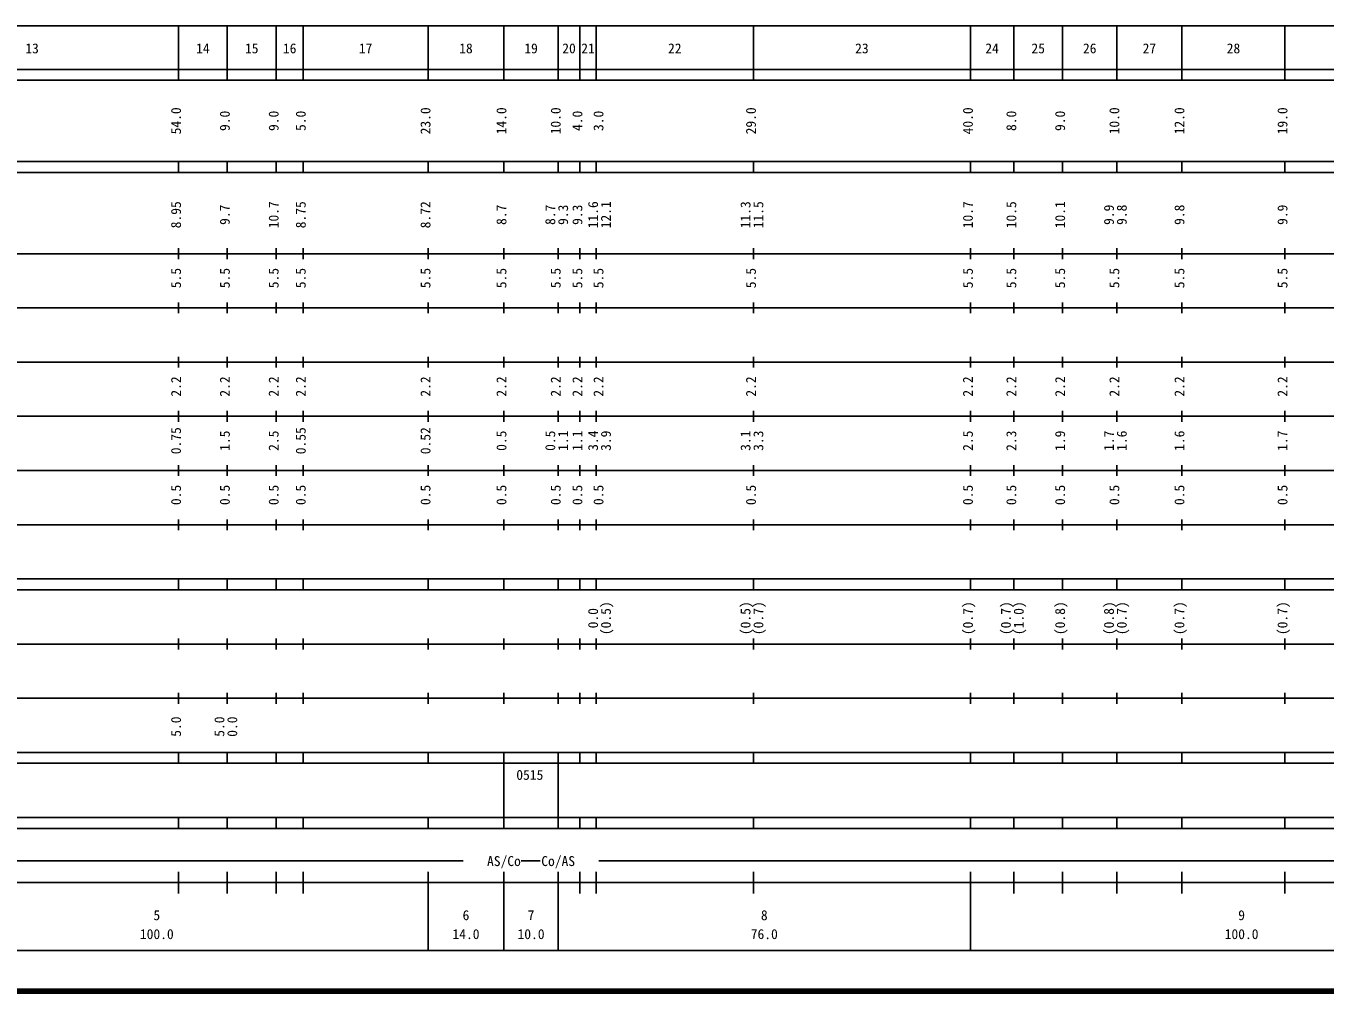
# Model space of a CAD drawing. Units: millimetres on the paper, enlarged 1000 times. Extents: x 40000 to 680000, y 20000 to 380000.
# Drawn here: x 293879 to 533381, y 20000 to 198000 of the extents above; entities that cross this region are included whole.
import ezdxf
from ezdxf.enums import TextEntityAlignment as Align

# ---------------------------------------------------------------- set-up
doc = ezdxf.new("R2010")
doc.units = ezdxf.units.MM
doc.header["$LTSCALE"] = 1000
doc.layers.add('M-TTL', color=2, linetype='Continuous', lineweight=140)
doc.layers.add('M-TTL-BAND', color=7, linetype='Continuous', lineweight=25)
doc.styles.add('ＭＳ ゴシック', font='')
doc.styles.get('ＭＳ ゴシック').set_extended_font_data('MS Gothic')

msp = doc.modelspace()

# ---------------------------------------------------------------- linework, layer by layer
at = {"layer": 'M-TTL'}
msp.add_line((40000, 20000), (680000, 20000), dxfattribs=at)
at = {"layer": 'M-TTL-BAND'}
for p, q in [((68000, 198000), (579000, 198000)), ((322000, 188000), (322000, 198000)), ((331000, 188000), (331000, 198000)), ((340000, 188000), (340000, 198000)), ((345000, 188000), (345000, 198000)), ((368000, 188000), (368000, 198000)), ((382000, 188000), (382000, 198000)), ((392000, 188000), (392000, 198000)), ((396000, 188000), (396000, 198000)), ((399000, 188000), (399000, 198000)), ((428000, 188000), (428000, 198000)), ((468000, 188000), (468000, 198000)), ((476000, 188000), (476000, 198000)), ((485000, 188000), (485000, 198000)), ((495000, 188000), (495000, 198000)), ((507000, 188000), (507000, 198000)), ((526000, 188000), (526000, 198000)), ((40000, 190000), (579000, 190000)), ((40000, 188000), (579000, 188000)), ((40000, 173000), (579000, 173000)), ((322000, 171000), (322000, 173000)), ((331000, 171000), (331000, 173000)), ((340000, 171000), (340000, 173000)), ((345000, 171000), (345000, 173000)), ((368000, 171000), (368000, 173000)), ((382000, 171000), (382000, 173000)), ((392000, 171000), (392000, 173000)), ((396000, 171000), (396000, 173000)), ((399000, 171000), (399000, 173000)), ((428000, 171000), (428000, 173000)), ((468000, 171000), (468000, 173000)), ((476000, 171000), (476000, 173000)), ((485000, 171000), (485000, 173000)), ((495000, 171000), (495000, 173000)), ((507000, 171000), (507000, 173000)), ((526000, 171000), (526000, 173000)), ((40000, 171000), (579000, 171000)), ((40000, 156000), (579000, 156000)), ((322000, 155000), (322000, 157000)), ((331000, 155000), (331000, 157000)), ((340000, 155000), (340000, 157000)), ((345000, 155000), (345000, 157000)), ((368000, 155000), (368000, 157000)), ((382000, 155000), (382000, 157000)), ((392000, 155000), (392000, 157000)), ((396000, 155000), (396000, 157000)), ((399000, 155000), (399000, 157000)), ((428000, 155000), (428000, 157000)), ((468000, 155000), (468000, 157000)), ((476000, 155000), (476000, 157000)), ((485000, 155000), (485000, 157000)), ((495000, 155000), (495000, 157000)), ((507000, 155000), (507000, 157000)), ((526000, 155000), (526000, 157000)), ((322000, 145000), (322000, 147000)), ((331000, 145000), (331000, 147000)), ((340000, 145000), (340000, 147000)), ((345000, 145000), (345000, 147000)), ((368000, 145000), (368000, 147000)), ((382000, 145000), (382000, 147000)), ((392000, 145000), (392000, 147000)), ((396000, 145000), (396000, 147000)), ((399000, 145000), (399000, 147000)), ((428000, 145000), (428000, 147000)), ((468000, 145000), (468000, 147000)), ((476000, 145000), (476000, 147000)), ((485000, 145000), (485000, 147000)), ((495000, 145000), (495000, 147000)), ((507000, 145000), (507000, 147000)), ((526000, 145000), (526000, 147000)), ((46000, 146000), (579000, 146000)), ((322000, 135000), (322000, 137000)), ((331000, 135000), (331000, 137000)), ((340000, 135000), (340000, 137000)), ((345000, 135000), (345000, 137000)), ((368000, 135000), (368000, 137000)), ((382000, 135000), (382000, 137000)), ((392000, 135000), (392000, 137000)), ((396000, 135000), (396000, 137000)), ((399000, 135000), (399000, 137000)), ((428000, 135000), (428000, 137000)), ((468000, 135000), (468000, 137000)), ((476000, 135000), (476000, 137000)), ((485000, 135000), (485000, 137000)), ((495000, 135000), (495000, 137000)), ((507000, 135000), (507000, 137000)), ((526000, 135000), (526000, 137000)), ((52000, 136000), (579000, 136000)), ((322000, 125000), (322000, 127000)), ((331000, 125000), (331000, 127000)), ((340000, 125000), (340000, 127000)), ((345000, 125000), (345000, 127000)), ((368000, 125000), (368000, 127000)), ((382000, 125000), (382000, 127000)), ((392000, 125000), (392000, 127000)), ((396000, 125000), (396000, 127000)), ((399000, 125000), (399000, 127000)), ((428000, 125000), (428000, 127000)), ((468000, 125000), (468000, 127000)), ((476000, 125000), (476000, 127000)), ((485000, 125000), (485000, 127000)), ((495000, 125000), (495000, 127000)), ((507000, 125000), (507000, 127000)), ((526000, 125000), (526000, 127000)), ((46000, 126000), (579000, 126000)), ((52000, 116000), (579000, 116000)), ((322000, 115000), (322000, 117000)), ((331000, 115000), (331000, 117000)), ((340000, 115000), (340000, 117000)), ((345000, 115000), (345000, 117000)), ((368000, 115000), (368000, 117000)), ((382000, 115000), (382000, 117000)), ((392000, 115000), (392000, 117000)), ((396000, 115000), (396000, 117000)), ((399000, 115000), (399000, 117000)), ((428000, 115000), (428000, 117000)), ((468000, 115000), (468000, 117000)), ((476000, 115000), (476000, 117000)), ((485000, 115000), (485000, 117000)), ((495000, 115000), (495000, 117000)), ((507000, 115000), (507000, 117000)), ((526000, 115000), (526000, 117000)), ((46000, 106000), (579000, 106000)), ((322000, 105000), (322000, 107000)), ((331000, 105000), (331000, 107000)), ((340000, 105000), (340000, 107000)), ((345000, 105000), (345000, 107000)), ((368000, 105000), (368000, 107000)), ((382000, 105000), (382000, 107000)), ((392000, 105000), (392000, 107000)), ((396000, 105000), (396000, 107000)), ((399000, 105000), (399000, 107000)), ((428000, 105000), (428000, 107000)), ((468000, 105000), (468000, 107000)), ((476000, 105000), (476000, 107000)), ((485000, 105000), (485000, 107000)), ((495000, 105000), (495000, 107000)), ((507000, 105000), (507000, 107000)), ((526000, 105000), (526000, 107000)), ((40000, 96000), (579000, 96000)), ((322000, 94000), (322000, 96000)), ((331000, 94000), (331000, 96000)), ((340000, 94000), (340000, 96000)), ((345000, 94000), (345000, 96000)), ((368000, 94000), (368000, 96000)), ((382000, 94000), (382000, 96000)), ((392000, 94000), (392000, 96000)), ((396000, 94000), (396000, 96000)), ((399000, 94000), (399000, 96000)), ((428000, 94000), (428000, 96000)), ((468000, 94000), (468000, 96000)), ((476000, 94000), (476000, 96000)), ((485000, 94000), (485000, 96000)), ((495000, 94000), (495000, 96000)), ((507000, 94000), (507000, 96000)), ((526000, 94000), (526000, 96000)), ((40000, 94000), (579000, 94000)), ((49000, 84000), (579000, 84000)), ((322000, 83000), (322000, 85000)), ((331000, 83000), (331000, 85000)), ((340000, 83000), (340000, 85000)), ((345000, 83000), (345000, 85000)), ((368000, 83000), (368000, 85000)), ((382000, 83000), (382000, 85000)), ((392000, 83000), (392000, 85000)), ((396000, 83000), (396000, 85000)), ((399000, 83000), (399000, 85000)), ((428000, 83000), (428000, 85000)), ((468000, 83000), (468000, 85000)), ((476000, 83000), (476000, 85000)), ((485000, 83000), (485000, 85000)), ((495000, 83000), (495000, 85000)), ((507000, 83000), (507000, 85000)), ((526000, 83000), (526000, 85000)), ((322000, 73000), (322000, 75000)), ((331000, 73000), (331000, 75000)), ((340000, 73000), (340000, 75000)), ((345000, 73000), (345000, 75000)), ((368000, 73000), (368000, 75000)), ((382000, 73000), (382000, 75000)), ((392000, 73000), (392000, 75000)), ((396000, 73000), (396000, 75000)), ((399000, 73000), (399000, 75000)), ((428000, 73000), (428000, 75000)), ((468000, 73000), (468000, 75000)), ((476000, 73000), (476000, 75000)), ((485000, 73000), (485000, 75000)), ((495000, 73000), (495000, 75000)), ((507000, 73000), (507000, 75000)), ((526000, 73000), (526000, 75000)), ((40000, 74000), (579000, 74000)), ((40000, 64000), (579000, 64000)), ((322000, 62000), (322000, 64000)), ((331000, 62000), (331000, 64000)), ((340000, 62000), (340000, 64000)), ((345000, 62000), (345000, 64000)), ((368000, 62000), (368000, 64000)), ((382000, 62000), (382000, 64000)), ((392000, 62000), (392000, 64000)), ((396000, 62000), (396000, 64000)), ((399000, 62000), (399000, 64000)), ((428000, 62000), (428000, 64000)), ((468000, 62000), (468000, 64000)), ((476000, 62000), (476000, 64000)), ((485000, 62000), (485000, 64000)), ((495000, 62000), (495000, 64000)), ((507000, 62000), (507000, 64000)), ((526000, 62000), (526000, 64000)), ((40000, 62000), (579000, 62000)), ((382000, 52000), (382000, 62000)), ((392000, 52000), (392000, 62000)), ((40000, 52000), (579000, 52000)), ((322000, 50000), (322000, 52000)), ((331000, 50000), (331000, 52000)), ((340000, 50000), (340000, 52000)), ((345000, 50000), (345000, 52000)), ((368000, 50000), (368000, 52000)), ((382000, 50000), (382000, 52000)), ((392000, 50000), (392000, 52000)), ((396000, 50000), (396000, 52000)), ((399000, 50000), (399000, 52000)), ((428000, 50000), (428000, 52000)), ((468000, 50000), (468000, 52000)), ((476000, 50000), (476000, 52000)), ((485000, 50000), (485000, 52000)), ((495000, 50000), (495000, 52000)), ((507000, 50000), (507000, 52000)), ((526000, 50000), (526000, 52000)), ((40000, 50000), (579000, 50000)), ((71000, 44000), (374500, 44000)), ((385172, 43994), (388692, 43997)), ((399500, 44000), (565000, 44000)), ((322000, 38000), (322000, 42000)), ((331000, 38000), (331000, 42000)), ((340000, 38000), (340000, 42000)), ((345000, 38000), (345000, 42000)), ((368000, 27500), (368000, 42000)), ((382000, 27500), (382000, 42000)), ((392000, 27500), (392000, 42000)), ((396000, 38000), (396000, 42000)), ((399000, 38000), (399000, 42000)), ((428000, 38000), (428000, 42000)), ((468000, 27500), (468000, 42000)), ((476000, 38000), (476000, 42000)), ((485000, 38000), (485000, 42000)), ((495000, 38000), (495000, 42000)), ((507000, 38000), (507000, 42000)), ((526000, 38000), (526000, 42000)), ((40000, 40000), (579000, 40000)), ((68000, 27500), (579000, 27500))]:
    msp.add_line(p, q, dxfattribs=at)

# ---------------------------------------------------------------- texts
at = {"layer": 'M-TTL-BAND', "style": 'ＭＳ ゴシック'}
for s, p in [('13', (295000, 192405)), ('14', (326500, 192405)), ('15', (335500, 192405)), ('16', (342500, 192405)), ('17', (356500, 192405)), ('18', (375000, 192405)), ('19', (387000, 192405)), ('20', (394000, 192405)), ('21', (397500, 192405)), ('22', (413500, 192405)), ('23', (448000, 192405)), ('24', (472000, 192405)), ('25', (480500, 192405)), ('26', (490000, 192405)), ('27', (501000, 192405)), ('28', (516500, 192405)), ('AS/Co', (382000, 42500)), ('Co/AS', (392000, 42500)), ('5', (318000, 32523)), ('6', (375000, 32523)), ('7', (387000, 32523)), ('8', (430000, 32523)), ('9', (518000, 32523)), ('100.0', (318000, 29033)), ('14.0', (375000, 29033)), ('10.0', (387000, 29033)), ('76.0', (430000, 29033)), ('100.0', (518000, 29033))]:
    msp.add_text(s, height=1833, dxfattribs=at).set_placement(p, align=Align.BOTTOM_CENTER)
for s, p in [('54.0', (323000, 180500)), ('9.0', (332000, 180500)), ('9.0', (341000, 180500)), ('5.0', (346000, 180500)), ('23.0', (369000, 180500)), ('14.0', (383000, 180500)), ('10.0', (393000, 180500)), ('4.0', (397000, 180500)), ('3.0', (400890, 180500)), ('29.0', (429000, 180500)), ('40.0', (469000, 180500)), ('8.0', (477000, 180500)), ('9.0', (486000, 180500)), ('10.0', (496000, 180500)), ('12.0', (508000, 180500)), ('19.0', (527000, 180500)), ('8.95', (323000, 163174)), ('10.7', (341000, 163174)), ('8.75', (346000, 163174)), ('8.72', (369000, 163174)), ('11.6', (399890, 163174)), ('12.1', (402260, 163174)), ('11.3', (428000, 163174)), ('11.5', (430370, 163174)), ('10.7', (469000, 163174)), ('10.5', (477000, 163174)), ('10.1', (486000, 163174)), ('9.7', (332000, 163174)), ('8.7', (383000, 163174)), ('8.7', (392000, 163174)), ('9.3', (394370, 163174)), ('9.3', (397000, 163174)), ('9.9', (495000, 163174)), ('9.8', (497370, 163174)), ('9.8', (508000, 163174)), ('9.9', (527000, 163174)), ('5.5', (323000, 151500)), ('5.5', (332000, 151500)), ('5.5', (341000, 151500)), ('5.5', (346000, 151500)), ('5.5', (369000, 151500)), ('5.5', (383000, 151500)), ('5.5', (393000, 151500)), ('5.5', (397000, 151500)), ('5.5', (400890, 151500)), ('5.5', (429000, 151500)), ('5.5', (469000, 151500)), ('5.5', (477000, 151500)), ('5.5', (486000, 151500)), ('5.5', (496000, 151500)), ('5.5', (508000, 151500)), ('5.5', (527000, 151500)), ('2.2', (323000, 131500)), ('2.2', (332000, 131500)), ('2.2', (341000, 131500)), ('2.2', (346000, 131500)), ('2.2', (369000, 131500)), ('2.2', (383000, 131500)), ('2.2', (393000, 131500)), ('2.2', (397000, 131500)), ('2.2', (400890, 131500)), ('2.2', (429000, 131500)), ('2.2', (469000, 131500)), ('2.2', (477000, 131500)), ('2.2', (486000, 131500)), ('2.2', (496000, 131500)), ('2.2', (508000, 131500)), ('2.2', (527000, 131500)), ('0.75', (323000, 121500)), ('1.5', (332000, 121500)), ('2.5', (341000, 121500)), ('0.55', (346000, 121500)), ('0.52', (369000, 121500)), ('0.5', (383000, 121500)), ('0.5', (392000, 121500)), ('1.1', (394370, 121500)), ('1.1', (397000, 121500)), ('3.4', (399890, 121500)), ('3.9', (402260, 121500)), ('3.1', (428000, 121500)), ('3.3', (430370, 121500)), ('2.5', (469000, 121500)), ('2.3', (477000, 121500)), ('1.9', (486000, 121500)), ('1.7', (495000, 121500)), ('1.6', (497370, 121500)), ('1.6', (508000, 121500)), ('1.7', (527000, 121500)), ('0.5', (323000, 111500)), ('0.5', (332000, 111500)), ('0.5', (341000, 111500)), ('0.5', (346000, 111500)), ('0.5', (369000, 111500)), ('0.5', (383000, 111500)), ('0.5', (393000, 111500)), ('0.5', (397000, 111500)), ('0.5', (400890, 111500)), ('0.5', (429000, 111500)), ('0.5', (469000, 111500)), ('0.5', (477000, 111500)), ('0.5', (486000, 111500)), ('0.5', (496000, 111500)), ('0.5', (508000, 111500)), ('0.5', (527000, 111500)), ('(0.5)', (402260, 88764)), ('(0.5)', (428000, 88764)), ('(0.7)', (430370, 88764)), ('(0.7)', (469000, 88764)), ('(0.7)', (476000, 88764)), ('(1.0)', (478370, 88764)), ('(0.8)', (486000, 88764)), ('(0.8)', (495000, 88764)), ('(0.7)', (497370, 88764)), ('(0.7)', (508000, 88764)), ('(0.7)', (527000, 88764)), ('0.0', (399890, 88764)), ('5.0', (323000, 68764)), ('5.0', (331000, 68764)), ('0.0', (333370, 68764))]:
    msp.add_text(s, height=1833, rotation=90, dxfattribs=at).set_placement(p, align=Align.BOTTOM_CENTER)
msp.add_text('0515', height=1833, dxfattribs=at).set_placement((384279, 58405), align=Align.BOTTOM_LEFT)

doc.saveas('drawing.dxf')
